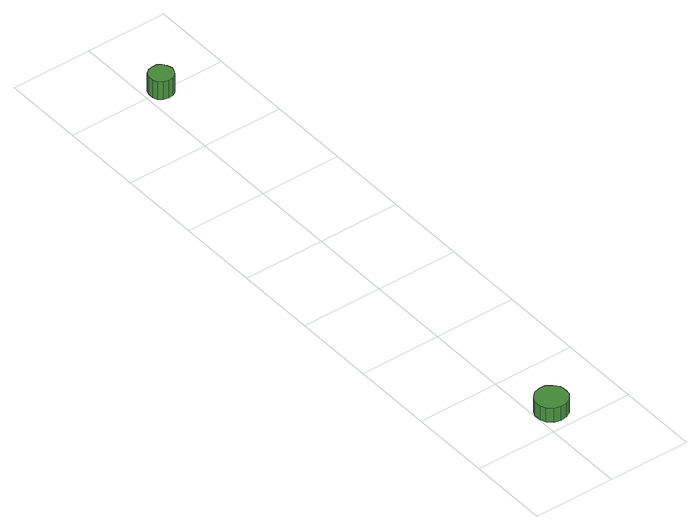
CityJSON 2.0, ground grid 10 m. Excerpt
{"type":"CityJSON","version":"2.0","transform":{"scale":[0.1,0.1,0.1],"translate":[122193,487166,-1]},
"CityObjects":{
"tree1":{"type":"SolitaryVegetationObject","attributes":{"function":"something"},"geometry":[{"type":"MultiSurface","lod":"1","boundaries":[[[0,1,2,3,4,5,6,7,8,9,10,11,12,13,14]],[[15,16,17,18,19,20,21,22,23,24,25,26,27,28,29]],[[0,29,28,1]],[[1,28,27,2]],[[2,27,26,3]],[[3,26,25,4]],[[4,25,24,5]],[[5,24,23,6]],[[6,23,22,7]],[[7,22,21,8]],[[8,21,20,9]],[[9,20,19,10]],[[10,19,18,11]],[[11,18,17,12]],[[12,17,16,13]],[[13,16,15,14]],[[14,15,29,0]]]}]},
"tree2":{"type":"SolitaryVegetationObject","attributes":{"function":"something"},"geometry":[{"type":"MultiSurface","lod":"1","boundaries":[[[30,31,32,33,34,35,36,37,38,39,40,41,42,43,44]],[[45,46,47,48,49,50,51,52,53,54,55,56,57,58,59]],[[30,59,58,31]],[[31,58,57,32]],[[32,57,56,33]],[[33,56,55,34]],[[34,55,54,35]],[[35,54,53,36]],[[36,53,52,37]],[[37,52,51,38]],[[38,51,50,39]],[[39,50,49,40]],[[40,49,48,41]],[[41,48,47,42]],[[42,47,46,43]],[[43,46,45,44]],[[44,45,59,30]]]}]}
},
"vertices":[
[39,29,24],[38,37,24],[33,43,24],[26,48,24],[18,48,24],[10,46,24],[4,40,24],[1,33,24],[1,25,24],[4,18,24],[10,12,24],[18,10,24],[26,11,24],[33,15,24],[38,21,24],[38,21,5],[33,15,5],[26,11,5],[18,10,5],[10,12,5],[4,18,5],[1,25,5],[1,33,5],[4,40,5],[10,46,5],[18,48,5],[26,48,5],[33,43,5],[38,37,5],[39,29,5],
[34,700,30],[32,706,30],[29,711,30],[24,714,30],[18,714,30],[12,713,30],[7,709,30],[5,703,30],[5,697,30],[7,691,30],[12,687,30],[18,686,30],[24,686,30],[29,689,30],[32,694,30],[32,694,6],[29,689,6],[24,686,6],[18,686,6],[12,687,6],[7,691,6],[5,697,6],[5,703,6],[7,709,6],[12,713,6],[18,714,6],[24,714,6],[29,711,6],[32,706,6],[34,700,6]
]}
